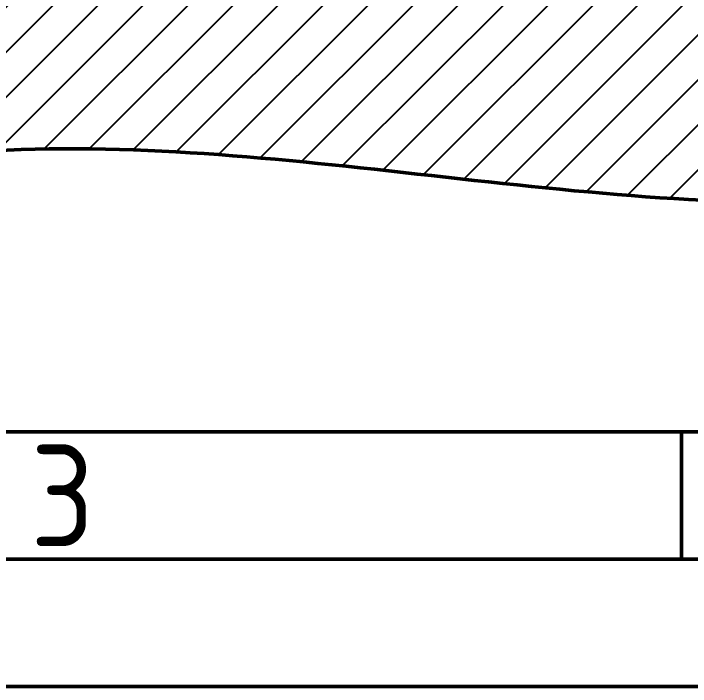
# Model space of a CAD drawing. Header units: millimetres. Extents: x 0 to 118800, y 79635 to 177025.
# Drawn here: x 24949 to 30269, y 93025 to 98313 of the extents above; entities that cross this region are included whole.
import ezdxf
from ezdxf.enums import TextEntityAlignment as Align

# ---------------------------------------------------------------- set-up
doc = ezdxf.new("R2010")
doc.units = ezdxf.units.MM
doc.header["$LTSCALE"] = 200
for name, color, linetype, lineweight in [('AM_0', 7, 'Continuous', 50), ('AM_8', 1, 'Continuous', 25), ('AM_BOR', 7, 'Continuous', 50)]:
    doc.layers.add(name, color=color, linetype=linetype, lineweight=lineweight)
doc.styles.add('ACDINTS', font='isocp.shx', dxfattribs={"height": 1})

# ---------------------------------------------------------------- blocks, each defined once
blk = doc.blocks.new('DIN_A2')
blk.add_line((589, 5), (5, 5))
at = {"layer": 'AM_BOR', "color": 7, "lineweight": 50}
for p, q in [((584, 10), (10, 10)), ((151, 10), (151, 5)), ((594, 0), (0, 0))]:
    blk.add_line(p, q, dxfattribs=at)
at = {"layer": 'AM_BOR', "color": 7, "lineweight": 50, "style": 'ACDINTS'}
blk.add_text('3', height=4, dxfattribs=at).set_placement((126.667, 7.5), align=Align.MIDDLE_CENTER)

msp = doc.modelspace()

# ---------------------------------------------------------------- hatches: boundary and pattern name
at = {"layer": 'AM_8'}
h = msp.add_hatch(dxfattribs=at)
h.set_pattern_fill('_USER', color=256, scale=250, angle=45, style=0, pattern_type=0)
h.set_pattern_definition([(45, (0, 79837.26), (-176.7767, 176.7767), [])])
edge = h.paths.add_edge_path()
edge.add_spline(control_points=[(5280.5, 97708.1), (6681.4, 96408.4), (9074.9, 94187.7), (13410.3, 97592.4), (18237.6, 94522.2), (23861.1, 98042), (30042.8, 96435.6), (35957.3, 97233), (39203.8, 98589.3), (40665.8, 99200.1)], knot_values=[0, 0, 0, 0, 4926.854057, 8417.958194, 13827.166868, 19205.216319, 26312.624204, 32099.848974, 36841.472167, 36841.472167, 36841.472167, 36841.472167], degree=3, periodic=0)
edge.add_line((40665.8, 99200.1), (20849.8, 99200.1))
edge.add_line((20849.8, 99200.1), (20849.8, 98300.1))
edge.add_line((20849.8, 98300.1), (16049.8, 98300.1))
edge.add_line((16049.8, 98300.1), (16049.8, 97708.1))
edge.add_line((16049.8, 97708.1), (5280.5, 97708.1))

# ---------------------------------------------------------------- linework, layer by layer
at = {"layer": 'AM_0'}
msp.add_spline([(5280.5, 97708.1), (9567.3, 95279.7), (12842.5, 96488.5), (18183.5, 95632.3), (23373.3, 97042.5), (30477.9, 96841.1), (36222, 97546.2), (40665.8, 99200.1)], degree=3, dxfattribs=at)

# ---------------------------------------------------------------- block references
at = {"layer": 'AM_0', "xscale": 200, "yscale": 200, "zscale": 200}
msp.add_blockref('DIN_A2', (0, 93025), dxfattribs=at)

doc.saveas('drawing.dxf')
